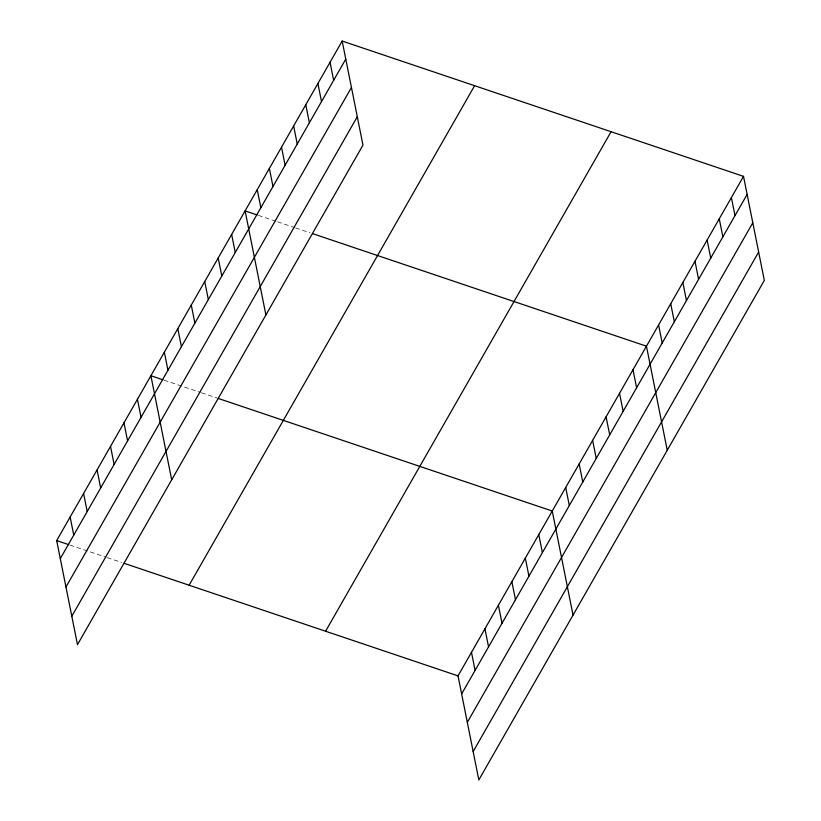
<?xml version="1.0" encoding="UTF-8"?>
<svg xmlns="http://www.w3.org/2000/svg" width="821" height="821" viewBox="0 0 821 821"><rect width="100%" height="100%" fill="white"/><g stroke="black" fill="none" stroke-linecap="round" stroke-linejoin="round"><path stroke-width="0.62" stroke-dasharray="4.11 3.08" d="M258.348 215.359L276.41 221.444M277.611 221.844L294.472 227.53M295.673 227.94L310.122 232.805M164.138 380.195L200.262 392.376M201.463 392.787L217.113 398.062M69.929 545.041L106.042 557.223M107.253 557.623L121.703 562.498"/><path stroke-width="1.23" d="M342.172 41.05L362.974 145.122L77.482 644.649L56.68 540.577L342.172 41.05L743.518 176.351L764.32 280.423L478.828 779.95L458.026 675.878L743.518 176.351M60.292 558.629L345.785 59.102M65.957 587.015L351.45 87.488M71.807 616.263L357.299 116.736M189.128 585.229L474.62 85.702M325.588 631.226L611.081 131.699M461.638 693.93L747.131 194.403M467.313 722.316L752.806 222.789M473.153 751.564L758.645 252.037M257.147 214.948L245.11 210.894L265.901 314.966M312.534 233.616L646.455 346.185L667.247 450.257M162.938 379.795L150.89 375.731L171.692 479.803M218.324 398.462L552.246 511.031L573.037 615.103M56.68 540.577L68.718 544.641M124.104 563.309L458.026 675.878M731.388 197.574L735 215.625M719.258 218.807L722.86 236.859M707.127 240.04L710.729 258.092M694.987 261.263L698.599 279.325M682.856 282.496L686.459 300.548M670.726 303.729L674.328 321.781M658.586 324.962L662.198 343.014M633.001 369.737L636.603 387.789M619.537 393.29L623.149 411.342M606.083 416.832L609.685 434.884M592.618 440.384L596.231 458.436M579.164 463.937L582.766 481.989M565.7 487.479L569.312 505.531M538.781 534.584L542.394 552.636M525.327 558.126L528.929 576.188M511.863 581.678L515.475 599.73M498.409 605.231L502.011 623.283M484.944 628.783L488.557 646.835M471.49 652.326L475.092 670.377M330.042 62.283L333.644 80.335M317.912 83.506L321.514 101.558M305.771 104.739L309.384 122.791M293.641 125.972L297.243 144.024M281.511 147.195L285.113 165.257M269.37 168.428L272.983 186.48M257.24 189.661L260.852 207.713M231.645 234.437L235.258 252.488M218.191 257.989L221.793 276.041M204.727 281.541L208.339 299.593M191.272 305.084L194.875 323.135M177.808 328.636L181.42 346.688M164.354 352.188L167.956 370.24M137.435 399.283L141.038 417.335M123.971 422.836L127.583 440.887M110.517 446.378L114.119 464.44M97.063 469.93L100.665 487.982M83.598 493.483L87.211 511.534M70.144 517.035L73.746 535.087"/></g></svg>
